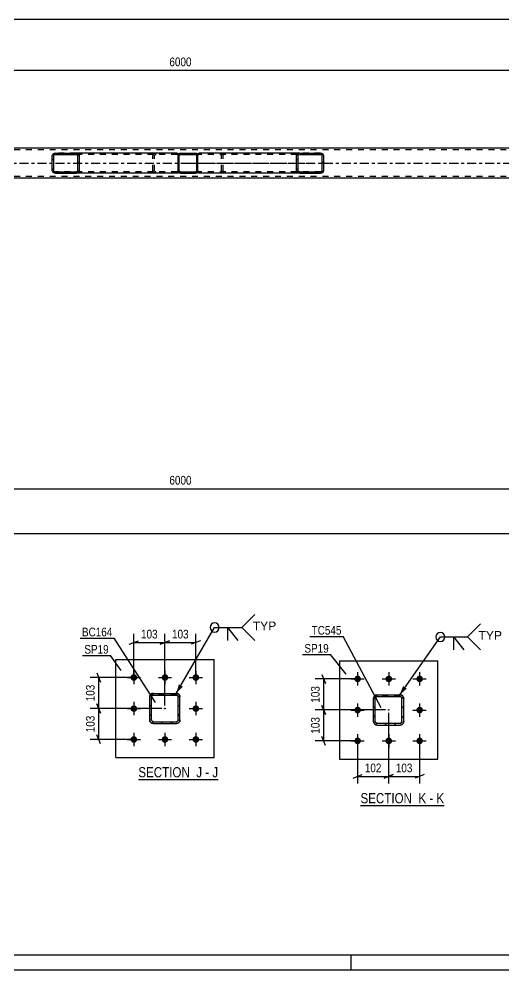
# Model space of a CAD drawing. Header units: millimetres. Extents: x -118 to 1071, y -539 to 302.
# Drawn here: x 331.2 to 491.4, y -539.5 to -224.9 of the extents above; entities that cross this region are included whole.
import ezdxf

# ---------------------------------------------------------------- set-up
doc = ezdxf.new("R2010")
doc.units = ezdxf.units.MM
doc.linetypes.add('DXK_LINE_DOT2', pattern=[3.9198, 1.9599, -1.9599])
doc.linetypes.add('DXK_LINE_DOT3', pattern=[5.9187, 2.979, -0.9799, 0.9799, -0.9799])
doc.styles.add('Arial', font='ARIAL.TTF', dxfattribs={"height": 0.2})
doc.styles.add('Arial Narrow', font='ARIALN.TTF', dxfattribs={"height": 0.2})

# ---------------------------------------------------------------- blocks, each defined once
blk = doc.blocks.new('Unknown-761550375-1135')
at = {"color": 5, "linetype": 'Continuous'}
for p, q in [((-113.09, -534.46), (1065.91, -534.46)), ((440.91, -539.46), (440.91, -534.46)), ((-118.09, -539.46), (1070.91, -539.46))]:
    blk.add_line(p, q, dxfattribs=at)
blk = doc.blocks.new('Unknown-761550375-17 - 36159')
at = {"color": 6, "linetype": 'Continuous'}
blk.add_line((370.59, -476.46), (396.95, -476.46), dxfattribs=at)
at = {"color": 0, "linetype": 'Continuous'}
blk.add_wipeout([(388.69, -475.71), (388.69, -472.21), (370.59, -472.21), (370.59, -475.71)], dxfattribs=at)
at = {"color": 7, "linetype": 'Continuous', "style": 'Arial Narrow'}
blk.add_text('SECTION ', height=3.34, dxfattribs=at).set_placement((370.59, -475.71))
at = {"color": 0, "linetype": 'Continuous'}
blk.add_wipeout([(391.66, -475.71), (391.66, -472.21), (389.74, -472.21), (389.74, -475.71)], dxfattribs=at)
blk.add_wipeout([(393.99, -475.71), (393.99, -472.21), (392.71, -472.21), (392.71, -475.71)], dxfattribs=at)
at = {"color": 7, "linetype": 'Continuous', "style": 'Arial Narrow'}
blk.add_text('J', height=3.34, dxfattribs=at).set_placement((389.74, -475.71))
at = {"color": 0, "linetype": 'Continuous'}
blk.add_wipeout([(396.95, -475.71), (396.95, -472.21), (395.04, -472.21), (395.04, -475.71)], dxfattribs=at)
at = {"color": 7, "linetype": 'Continuous', "style": 'Arial Narrow'}
for s, p in [('-', (392.71, -475.71)), ('J', (395.04, -475.71))]:
    blk.add_text(s, height=3.34, dxfattribs=at).set_placement(p)
blk = doc.blocks.new('Unknown-761550375-21 - 36422')
at = {"color": 6, "linetype": 'Continuous'}
blk.add_line((444.02, -485.06), (471.66, -485.06), dxfattribs=at)
at = {"color": 0, "linetype": 'Continuous'}
blk.add_wipeout([(462.12, -484.31), (462.12, -480.81), (444.02, -480.81), (444.02, -484.31)], dxfattribs=at)
at = {"color": 7, "linetype": 'Continuous', "style": 'Arial Narrow'}
blk.add_text('SECTION ', height=3.34, dxfattribs=at).set_placement((444.02, -484.31))
at = {"color": 0, "linetype": 'Continuous'}
blk.add_wipeout([(465.73, -484.31), (465.73, -480.81), (463.17, -480.81), (463.17, -484.31)], dxfattribs=at)
blk.add_wipeout([(468.06, -484.31), (468.06, -480.81), (466.78, -480.81), (466.78, -484.31)], dxfattribs=at)
at = {"color": 7, "linetype": 'Continuous', "style": 'Arial Narrow'}
blk.add_text('K', height=3.34, dxfattribs=at).set_placement((463.17, -484.31))
at = {"color": 0, "linetype": 'Continuous'}
blk.add_wipeout([(471.66, -484.31), (471.66, -480.81), (469.11, -480.81), (469.11, -484.31)], dxfattribs=at)
at = {"color": 7, "linetype": 'Continuous', "style": 'Arial Narrow'}
for s, p in [('K', (469.11, -484.31)), ('-', (466.78, -484.31))]:
    blk.add_text(s, height=3.34, dxfattribs=at).set_placement(p)
blk = doc.blocks.new('Part-761550375-6964 - 6870')
at = {"linetype": 'Continuous'}
h = blk.add_hatch(dxfattribs=at)
h.set_pattern_fill('', scale=0.7, style=0, pattern_type=0)
h.set_pattern_definition([(45, (389.8112, -275.8177), (-1.57154, 1.57154), [])])
h.paths.add_polyline_path([(389.51, -275.88), (389.81, -275.82), (390.07, -275.64), (390.24, -275.38), (390.31, -275.08), (390.31, -270.08), (390.24, -269.77), (390.07, -269.51), (389.81, -269.34), (389.51, -269.28), (384.51, -269.28), (384.2, -269.34), (383.94, -269.51), (383.77, -269.77), (383.71, -270.08), (383.71, -275.08), (383.77, -275.38), (383.94, -275.64), (384.2, -275.82), (384.51, -275.88)])
h.paths.add_polyline_path([(384.35, -275.45), (384.22, -275.36), (384.14, -275.23), (384.11, -275.08), (384.11, -270.08), (384.14, -269.93), (384.22, -269.8), (384.35, -269.71), (384.51, -269.68), (389.51, -269.68), (389.66, -269.71), (389.79, -269.8), (389.87, -269.93), (389.91, -270.08), (389.91, -275.08), (389.87, -275.23), (389.79, -275.36), (389.66, -275.45), (389.51, -275.48), (384.51, -275.48)])
at = {"color": 7, "linetype": 'DXK_LINE_DOT2'}
for p, q in [((383.71, -270.08), (383.77, -269.77)), ((383.71, -275.08), (383.71, -270.08)), ((384.14, -269.93), (384.11, -270.08)), ((384.11, -275.08), (384.11, -270.08)), ((384.2, -269.34), (384.51, -269.28)), ((384.51, -269.68), (384.35, -269.71)), ((384.51, -269.28), (389.51, -269.28)), ((384.51, -269.68), (389.51, -269.68)), ((389.51, -269.28), (389.81, -269.34)), ((389.66, -269.71), (389.51, -269.68)), ((389.91, -270.08), (389.87, -269.93)), ((389.91, -275.08), (389.91, -270.08)), ((390.24, -269.77), (390.31, -270.08)), ((390.31, -275.08), (390.31, -270.08)), ((383.77, -275.38), (383.71, -275.08)), ((384.11, -275.08), (384.14, -275.23)), ((384.51, -275.88), (384.2, -275.82)), ((384.35, -275.45), (384.51, -275.48)), ((384.51, -275.48), (389.51, -275.48)), ((384.51, -275.88), (389.51, -275.88)), ((389.51, -275.48), (389.66, -275.45)), ((389.81, -275.82), (389.51, -275.88)), ((389.87, -275.23), (389.91, -275.08)), ((390.31, -275.08), (390.24, -275.38))]:
    blk.add_line(p, q, dxfattribs=at)
at = {"color": 2, "linetype": 'Continuous'}
for p, q in [((383.77, -269.77), (383.71, -270.08)), ((383.71, -275.08), (383.71, -270.08)), ((384.11, -270.08), (384.14, -269.93)), ((384.11, -275.08), (384.11, -270.08)), ((384.51, -269.28), (384.2, -269.34)), ((384.35, -269.71), (384.51, -269.68)), ((384.51, -269.28), (389.51, -269.28)), ((384.51, -269.68), (389.51, -269.68)), ((389.81, -269.34), (389.51, -269.28)), ((389.51, -269.68), (389.66, -269.71)), ((389.87, -269.93), (389.91, -270.08)), ((389.91, -275.08), (389.91, -270.08)), ((390.31, -270.08), (390.24, -269.77)), ((390.31, -275.08), (390.31, -270.08)), ((383.71, -275.08), (383.77, -275.38)), ((384.14, -275.23), (384.11, -275.08)), ((384.2, -275.82), (384.51, -275.88)), ((384.51, -275.48), (384.35, -275.45)), ((384.51, -275.48), (389.51, -275.48)), ((384.51, -275.88), (389.51, -275.88)), ((389.66, -275.45), (389.51, -275.48)), ((389.51, -275.88), (389.81, -275.82)), ((389.91, -275.08), (389.87, -275.23)), ((390.24, -275.38), (390.31, -275.08))]:
    blk.add_line(p, q, dxfattribs=at)
at = {"color": 7, "linetype": 'DXK_LINE_DOT3'}
blk.add_line((387.01, -272.58), (387.01, -272.58), dxfattribs=at)
at = {"color": 7, "linetype": 'DXK_LINE_DOT2'}
for centre, radius, start, end in [((384.51, -270.08), 0.8, 112.5, 157.5), ((384.51, -270.08), 0.4, 112.5, 157.5), ((389.51, -270.08), 0.4, 22.5, 67.5), ((389.51, -270.08), 0.8, 22.5, 67.5), ((384.51, -275.08), 0.8, 202.5, 247.5), ((384.51, -275.08), 0.4, 202.5, 247.5), ((389.51, -275.08), 0.4, 292.5, 337.5), ((389.51, -275.08), 0.8, 292.5, 337.5)]:
    blk.add_arc(centre, radius, start, end, dxfattribs=at)
at = {"color": 2, "linetype": 'Continuous'}
for centre, radius, start, end in [((384.51, -270.08), 0.8, 112.5, 157.5), ((384.51, -270.08), 0.4, 112.5, 157.5), ((389.51, -270.08), 0.4, 22.5, 67.5), ((389.51, -270.08), 0.8, 22.5, 67.5), ((384.51, -275.08), 0.8, 202.5, 247.5), ((384.51, -275.08), 0.4, 202.5, 247.5), ((389.51, -275.08), 0.4, 292.5, 337.5), ((389.51, -275.08), 0.8, 292.5, 337.5)]:
    blk.add_arc(centre, radius, start, end, dxfattribs=at)
blk = doc.blocks.new('Part-761550375-6954 - 6870')
at = {"linetype": 'Continuous'}
h = blk.add_hatch(dxfattribs=at)
h.set_pattern_fill('', scale=0.7, style=0, pattern_type=0)
h.set_pattern_definition([(45, (431.2503, -275.8177), (-1.57154, 1.57154), [])])
h.paths.add_polyline_path([(430.83, -275.88), (431.25, -275.82), (431.61, -275.64), (431.84, -275.38), (431.93, -275.08), (431.93, -270.08), (431.84, -269.77), (431.61, -269.51), (431.25, -269.34), (430.83, -269.28), (423.97, -269.28), (423.55, -269.34), (423.19, -269.51), (422.95, -269.77), (422.87, -270.08), (422.87, -275.08), (422.95, -275.38), (423.19, -275.64), (423.55, -275.82), (423.97, -275.88)])
h.paths.add_polyline_path([(423.76, -275.45), (423.58, -275.36), (423.46, -275.23), (423.42, -275.08), (423.42, -270.08), (423.46, -269.93), (423.58, -269.8), (423.76, -269.71), (423.97, -269.68), (430.83, -269.68), (431.04, -269.71), (431.22, -269.8), (431.34, -269.93), (431.38, -270.08), (431.38, -275.08), (431.34, -275.23), (431.22, -275.36), (431.04, -275.45), (430.83, -275.48), (423.97, -275.48)])
at = {"color": 2, "linetype": 'Continuous'}
for p, q in [((390.31, -269.33), (390.63, -269.28)), ((390.31, -269.33), (390.31, -270.08)), ((423.97, -269.28), (390.63, -269.28)), ((422.95, -269.77), (422.87, -270.08)), ((422.87, -275.08), (422.87, -270.08)), ((423.42, -270.08), (423.46, -269.93)), ((423.42, -275.08), (423.42, -270.08)), ((423.97, -269.28), (423.55, -269.34)), ((423.76, -269.71), (423.97, -269.68)), ((423.97, -269.28), (430.83, -269.28)), ((423.97, -269.68), (430.83, -269.68)), ((431.25, -269.34), (430.83, -269.28)), ((430.83, -269.68), (431.04, -269.71)), ((431.34, -269.93), (431.38, -270.08)), ((431.38, -275.08), (431.38, -270.08)), ((431.93, -270.08), (431.84, -269.77)), ((431.93, -275.08), (431.93, -270.08)), ((390.31, -275.82), (390.31, -275.08)), ((390.31, -275.83), (390.31, -275.82)), ((390.63, -275.88), (390.31, -275.83)), ((423.97, -275.88), (390.63, -275.88)), ((422.87, -275.08), (422.95, -275.38)), ((423.46, -275.23), (423.42, -275.08)), ((423.55, -275.82), (423.97, -275.88)), ((423.97, -275.48), (423.76, -275.45)), ((423.97, -275.48), (430.83, -275.48)), ((423.97, -275.88), (430.83, -275.88)), ((431.04, -275.45), (430.83, -275.48)), ((430.83, -275.88), (431.25, -275.82)), ((431.38, -275.08), (431.34, -275.23)), ((431.84, -275.38), (431.93, -275.08))]:
    blk.add_line(p, q, dxfattribs=at)
at = {"color": 7, "linetype": 'DXK_LINE_DOT2'}
for p, q in [((390.31, -269.33), (390.31, -269.76)), ((390.42, -269.71), (390.31, -269.76)), ((390.31, -275.64), (390.31, -270.08)), ((390.63, -269.68), (390.42, -269.71)), ((430.83, -269.68), (390.63, -269.68)), ((397.49, -269.28), (397.91, -269.34)), ((397.7, -269.71), (397.49, -269.68)), ((398.04, -270.08), (398, -269.93)), ((398.04, -275.08), (398.04, -270.08)), ((398.5, -269.77), (398.59, -270.08)), ((398.59, -275.08), (398.59, -270.08)), ((430.83, -269.28), (423.97, -269.28)), ((390.31, -275.39), (390.42, -275.45)), ((390.42, -275.45), (390.63, -275.48)), ((430.83, -275.48), (390.63, -275.48)), ((397.49, -275.48), (397.7, -275.45)), ((397.91, -275.82), (397.49, -275.88)), ((398, -275.23), (398.04, -275.08)), ((398.59, -275.08), (398.5, -275.38)), ((430.83, -275.88), (423.97, -275.88))]:
    blk.add_line(p, q, dxfattribs=at)
at = {"color": 7, "linetype": 'DXK_LINE_DOT3'}
blk.add_line((387.21, -272.58), (427.4, -272.58), dxfattribs=at)
at = {"color": 7, "linetype": 'DXK_LINE_DOT2'}
for centre, radius, start, end in [((397.57, -270.19), 0.501, 32.4106, 75.4454), ((397.66, -270.31), 1, 32.4106, 75.4454), ((397.57, -274.96), 0.501, 284.5546, 327.5894), ((397.66, -274.85), 1, 284.5546, 327.5894)]:
    blk.add_arc(centre, radius, start, end, dxfattribs=at)
at = {"color": 2, "linetype": 'Continuous'}
for centre, radius, start, end in [((423.8, -270.31), 1, 104.5546, 147.5894), ((423.88, -270.19), 0.501, 104.5546, 147.5894), ((430.91, -270.19), 0.501, 32.4106, 75.4454), ((431, -270.31), 1, 32.4106, 75.4454), ((423.8, -274.85), 1, 212.4106, 255.4454), ((423.88, -274.96), 0.501, 212.4106, 255.4454), ((430.91, -274.96), 0.501, 284.5546, 327.5894), ((431, -274.85), 1, 284.5546, 327.5894)]:
    blk.add_arc(centre, radius, start, end, dxfattribs=at)
blk = doc.blocks.new('Part-761550375-6924 - 6870')
at = {"color": 2, "linetype": 'Continuous'}
for p, q in [((654.76, -267.58), (-23.79, -267.58)), ((534.51, -277.58), (239.51, -277.58))]:
    blk.add_line(p, q, dxfattribs=at)
at = {"color": 7, "linetype": 'DXK_LINE_DOT2'}
for p, q in [((660.76, -268.18), (-23.79, -268.18)), ((660.76, -276.98), (-23.79, -276.98))]:
    blk.add_line(p, q, dxfattribs=at)
at = {"color": 7, "linetype": 'DXK_LINE_DOT3'}
blk.add_line((-23.79, -272.58), (660.76, -272.58), dxfattribs=at)
blk = doc.blocks.new('Part-761550375-6980 - 6870')
at = {"linetype": 'Continuous'}
h = blk.add_hatch(dxfattribs=at)
h.set_pattern_fill('', scale=0.7, style=0, pattern_type=0)
h.set_pattern_definition([(45, (350.4644, -275.8177), (-1.57154, 1.57154), [])])
h.paths.add_polyline_path([(350.04, -275.88), (350.46, -275.82), (350.82, -275.64), (351.06, -275.38), (351.14, -275.08), (351.14, -270.08), (351.06, -269.77), (350.82, -269.51), (350.46, -269.34), (350.04, -269.28), (343.18, -269.28), (342.76, -269.34), (342.4, -269.51), (342.17, -269.77), (342.08, -270.08), (342.08, -275.08), (342.17, -275.38), (342.4, -275.64), (342.76, -275.82), (343.18, -275.88)])
h.paths.add_polyline_path([(342.97, -275.45), (342.79, -275.36), (342.67, -275.23), (342.63, -275.08), (342.63, -270.08), (342.67, -269.93), (342.79, -269.8), (342.97, -269.71), (343.18, -269.68), (350.04, -269.68), (350.25, -269.71), (350.43, -269.8), (350.55, -269.93), (350.59, -270.08), (350.59, -275.08), (350.55, -275.23), (350.43, -275.36), (350.25, -275.45), (350.04, -275.48), (343.18, -275.48)])
at = {"color": 2, "linetype": 'Continuous'}
for p, q in [((342.17, -269.77), (342.08, -270.08)), ((342.08, -275.08), (342.08, -270.08)), ((342.63, -270.08), (342.67, -269.93)), ((342.63, -275.08), (342.63, -270.08)), ((343.18, -269.28), (342.76, -269.34)), ((342.97, -269.71), (343.18, -269.68)), ((343.18, -269.28), (350.04, -269.28)), ((343.18, -269.68), (350.04, -269.68)), ((383.38, -269.28), (350.04, -269.28)), ((350.46, -269.34), (350.04, -269.28)), ((350.04, -269.68), (350.25, -269.71)), ((350.55, -269.93), (350.59, -270.08)), ((350.59, -275.08), (350.59, -270.08)), ((351.14, -270.08), (351.06, -269.77)), ((351.14, -275.08), (351.14, -270.08)), ((383.38, -269.28), (383.71, -269.33)), ((383.71, -269.33), (383.71, -269.34)), ((383.71, -269.34), (383.71, -269.51)), ((383.71, -269.51), (383.71, -270.08)), ((342.08, -275.08), (342.17, -275.38)), ((342.67, -275.23), (342.63, -275.08)), ((342.76, -275.82), (343.18, -275.88)), ((343.18, -275.48), (342.97, -275.45)), ((343.18, -275.48), (350.04, -275.48)), ((343.18, -275.88), (350.04, -275.88)), ((350.25, -275.45), (350.04, -275.48)), ((350.04, -275.88), (350.46, -275.82)), ((383.38, -275.88), (350.04, -275.88)), ((350.59, -275.08), (350.55, -275.23)), ((351.06, -275.38), (351.14, -275.08)), ((383.38, -275.88), (383.71, -275.83)), ((383.71, -275.83), (383.71, -275.08))]:
    blk.add_line(p, q, dxfattribs=at)
at = {"color": 7, "linetype": 'DXK_LINE_DOT2'}
for p, q in [((350.04, -269.28), (343.18, -269.28)), ((383.38, -269.68), (343.18, -269.68)), ((375.42, -270.08), (375.51, -269.77)), ((375.42, -275.08), (375.42, -270.08)), ((376.01, -269.93), (375.97, -270.08)), ((375.97, -275.08), (375.97, -270.08)), ((376.1, -269.34), (376.52, -269.28)), ((376.52, -269.68), (376.31, -269.71)), ((383.59, -269.71), (383.38, -269.68)), ((383.71, -269.76), (383.59, -269.71)), ((383.71, -269.33), (383.71, -269.33)), ((383.71, -269.51), (383.71, -269.76)), ((383.71, -275.08), (383.71, -269.77)), ((383.38, -275.48), (343.18, -275.48)), ((350.04, -275.88), (343.18, -275.88)), ((375.51, -275.38), (375.42, -275.08)), ((375.97, -275.08), (376.01, -275.23)), ((376.52, -275.88), (376.1, -275.82)), ((376.31, -275.45), (376.52, -275.48)), ((383.38, -275.48), (383.59, -275.45)), ((383.59, -275.45), (383.71, -275.39))]:
    blk.add_line(p, q, dxfattribs=at)
at = {"color": 2, "linetype": 'Continuous'}
for centre, radius, start, end in [((343.01, -270.31), 1, 104.5547, 147.5896), ((343.1, -270.19), 0.501, 104.5547, 147.5896), ((350.13, -270.19), 0.501, 32.4104, 75.4453), ((350.21, -270.31), 1, 32.4104, 75.4453), ((343.01, -274.85), 1, 212.4104, 255.4453), ((343.1, -274.96), 0.501, 212.4104, 255.4453), ((350.13, -274.96), 0.501, 284.5547, 327.5896), ((350.21, -274.85), 1, 284.5547, 327.5896)]:
    blk.add_arc(centre, radius, start, end, dxfattribs=at)
at = {"color": 7, "linetype": 'DXK_LINE_DOT2'}
for centre, radius, start, end in [((376.35, -270.31), 1, 104.5547, 147.5896), ((376.44, -270.19), 0.501, 104.5547, 147.5896), ((376.35, -274.85), 1, 212.4104, 255.4453), ((376.44, -274.96), 0.501, 212.4104, 255.4453)]:
    blk.add_arc(centre, radius, start, end, dxfattribs=at)
blk = doc.blocks.new('Part-761550375-36197 - 36159')
at = {"linetype": 'Continuous'}
h = blk.add_hatch(dxfattribs=at)
h.set_pattern_fill('', scale=0.7, style=0, pattern_type=0)
h.set_pattern_definition([(45, (375.552, -447.959), (-1.57154, 1.57154), [])])
h.paths.add_polyline_path([(383.15, -447.96), (375.55, -447.96), (375.09, -448.05), (374.7, -448.31), (374.44, -448.7), (374.35, -449.16), (374.35, -456.76), (374.44, -457.22), (374.7, -457.61), (375.09, -457.87), (375.55, -457.96), (383.15, -457.96), (383.61, -457.87), (384, -457.61), (384.26, -457.22), (384.35, -456.76), (384.35, -449.16), (384.26, -448.7), (384, -448.31), (383.61, -448.05)])
h.paths.add_polyline_path([(383.71, -448.93), (383.75, -449.16), (383.75, -456.76), (383.71, -456.99), (383.58, -457.18), (383.38, -457.31), (383.15, -457.36), (375.55, -457.36), (375.32, -457.31), (375.13, -457.18), (375, -456.99), (374.95, -456.76), (374.95, -449.16), (375, -448.93), (375.13, -448.73), (375.32, -448.6), (375.55, -448.56), (383.15, -448.56), (383.38, -448.6), (383.58, -448.73)])
blk.add_hatch(color=30, dxfattribs=at).paths.add_polyline_path([(379.35, -453.06, -1), (379.35, -452.86, -1)])
at = {"color": 7, "linetype": 'DXK_LINE_DOT2'}
for p, q in [((374.35, -449.16), (374.44, -448.7)), ((374.35, -456.76), (374.35, -449.16)), ((375, -448.93), (374.95, -449.16)), ((374.95, -456.76), (374.95, -449.16)), ((375.13, -448.73), (375, -448.93)), ((375.09, -448.05), (375.55, -447.96)), ((375.32, -448.6), (375.13, -448.73)), ((375.55, -448.56), (375.32, -448.6)), ((375.55, -447.96), (383.15, -447.96)), ((383.15, -448.56), (375.55, -448.56)), ((383.15, -447.96), (383.61, -448.05)), ((383.38, -448.6), (383.15, -448.56)), ((383.58, -448.73), (383.38, -448.6)), ((383.71, -448.93), (383.58, -448.73)), ((383.75, -449.16), (383.71, -448.93)), ((383.75, -456.76), (383.75, -449.16)), ((384.26, -448.7), (384.35, -449.16)), ((384.35, -456.76), (384.35, -449.16)), ((374.44, -457.22), (374.35, -456.76)), ((374.95, -456.76), (375, -456.99)), ((375, -456.99), (375.13, -457.18)), ((375.55, -457.96), (375.09, -457.87)), ((375.13, -457.18), (375.32, -457.31)), ((375.32, -457.31), (375.55, -457.36)), ((375.55, -457.36), (383.15, -457.36)), ((375.55, -457.96), (383.15, -457.96)), ((383.15, -457.36), (383.38, -457.31)), ((383.61, -457.87), (383.15, -457.96)), ((383.38, -457.31), (383.58, -457.18)), ((383.58, -457.18), (383.71, -456.99)), ((383.71, -456.99), (383.75, -456.76)), ((384.35, -456.76), (384.26, -457.22))]:
    blk.add_line(p, q, dxfattribs=at)
at = {"color": 2, "linetype": 'Continuous'}
for p, q in [((374.44, -448.7), (374.35, -449.16)), ((374.35, -456.76), (374.35, -449.16)), ((374.95, -449.16), (375, -448.93)), ((374.95, -456.76), (374.95, -449.16)), ((375, -448.93), (375.13, -448.73)), ((375.55, -447.96), (375.09, -448.05)), ((375.13, -448.73), (375.32, -448.6)), ((375.32, -448.6), (375.55, -448.56)), ((375.55, -447.96), (383.15, -447.96)), ((375.55, -448.56), (383.15, -448.56)), ((383.61, -448.05), (383.15, -447.96)), ((383.15, -448.56), (383.38, -448.6)), ((383.38, -448.6), (383.58, -448.73)), ((383.58, -448.73), (383.71, -448.93)), ((383.71, -448.93), (383.75, -449.16)), ((383.75, -456.76), (383.75, -449.16)), ((384.35, -449.16), (384.26, -448.7)), ((384.35, -456.76), (384.35, -449.16)), ((374.35, -456.76), (374.44, -457.22)), ((375, -456.99), (374.95, -456.76)), ((375.13, -457.18), (375, -456.99)), ((375.09, -457.87), (375.55, -457.96)), ((375.32, -457.31), (375.13, -457.18)), ((375.55, -457.36), (375.32, -457.31)), ((375.55, -457.36), (383.15, -457.36)), ((375.55, -457.96), (383.15, -457.96)), ((383.38, -457.31), (383.15, -457.36)), ((383.15, -457.96), (383.61, -457.87)), ((383.58, -457.18), (383.38, -457.31)), ((383.71, -456.99), (383.58, -457.18)), ((383.75, -456.76), (383.71, -456.99)), ((384.26, -457.22), (384.35, -456.76))]:
    blk.add_line(p, q, dxfattribs=at)
at = {"color": 7, "linetype": 'DXK_LINE_DOT3'}
blk.add_line((379.35, -452.96), (379.35, -452.96), dxfattribs=at)
at = {"color": 30, "linetype": 'DXK_LINE_DOT3'}
blk.add_line((379.35, -452.96), (379.35, -452.96), dxfattribs=at)
at = {"color": 30, "linetype": 'Continuous'}
blk.add_circle((379.35, -452.96), 0.1, dxfattribs=at)
at = {"color": 7, "linetype": 'DXK_LINE_DOT2'}
for centre, start, end in [((375.55, -449.16), 112.5, 157.5), ((383.15, -449.16), 22.5, 67.5), ((375.55, -456.76), 202.5, 247.5), ((383.15, -456.76), 292.5, 337.5)]:
    blk.add_arc(centre, 1.2, start, end, dxfattribs=at)
at = {"color": 2, "linetype": 'Continuous'}
for centre, start, end in [((375.55, -449.16), 112.5, 157.5), ((383.15, -449.16), 22.5, 67.5), ((375.55, -456.76), 202.5, 247.5), ((383.15, -456.76), 292.5, 337.5)]:
    blk.add_arc(centre, 1.2, start, end, dxfattribs=at)
blk = doc.blocks.new('Part-761550375-36199 - 36159')
at = {"color": 2, "linetype": 'Continuous'}
for p, q in [((363.1, -436.71), (395.6, -436.71)), ((363.1, -469.21), (363.1, -436.71)), ((395.6, -469.21), (395.6, -436.71)), ((363.1, -469.21), (395.6, -469.21))]:
    blk.add_line(p, q, dxfattribs=at)
blk = doc.blocks.new('Bolt-761550375-36292 - 36159')
at = {"linetype": 'Continuous'}
for points in [[(370.2, -442.71, -1), (368, -442.71, -1)], [(380.5, -442.71, -1), (378.3, -442.71, -1)], [(390.7, -442.71, -1), (388.5, -442.71, -1)], [(370.2, -453.01, -1), (368, -453.01, -1)], [(390.7, -453.01, -1), (388.5, -453.01, -1)], [(370.2, -463.21, -1), (368, -463.21, -1)], [(380.5, -463.21, -1), (378.3, -463.21, -1)], [(390.7, -463.21, -1), (388.5, -463.21, -1)]]:
    blk.add_hatch(color=1, dxfattribs=at).paths.add_polyline_path(points)
at = {"color": 1, "linetype": 'Continuous'}
for p, q in [((366.9, -442.71), (371.3, -442.71)), ((369.1, -440.51), (369.1, -444.91)), ((377.2, -442.71), (381.6, -442.71)), ((379.4, -440.51), (379.4, -444.91)), ((387.4, -442.71), (391.8, -442.71)), ((389.6, -440.51), (389.6, -444.91)), ((369.1, -450.81), (369.1, -455.21)), ((389.6, -450.81), (389.6, -455.21)), ((366.9, -453.01), (371.3, -453.01)), ((387.4, -453.01), (391.8, -453.01)), ((369.1, -461.01), (369.1, -465.41)), ((379.4, -461.01), (379.4, -465.41)), ((389.6, -461.01), (389.6, -465.41)), ((366.9, -463.21), (371.3, -463.21)), ((377.2, -463.21), (381.6, -463.21)), ((387.4, -463.21), (391.8, -463.21))]:
    blk.add_line(p, q, dxfattribs=at)
blk = doc.blocks.new('Part-761550375-36459 - 36422')
at = {"linetype": 'Continuous'}
h = blk.add_hatch(dxfattribs=at)
h.set_pattern_fill('', scale=0.7, style=0, pattern_type=0)
h.set_pattern_definition([(45, (449.5162, -448.4313), (-1.57154, 1.57154), [])])
h.paths.add_polyline_path([(457.12, -448.43), (449.52, -448.43), (449.06, -448.52), (448.67, -448.78), (448.41, -449.17), (448.32, -449.63), (448.32, -457.23), (448.41, -457.69), (448.67, -458.08), (449.06, -458.34), (449.52, -458.43), (457.12, -458.43), (457.58, -458.34), (457.96, -458.08), (458.22, -457.69), (458.32, -457.23), (458.32, -449.63), (458.22, -449.17), (457.96, -448.78), (457.58, -448.52)])
h.paths.add_polyline_path([(457.67, -449.4), (457.72, -449.63), (457.72, -457.23), (457.67, -457.46), (457.54, -457.66), (457.35, -457.79), (457.12, -457.83), (449.52, -457.83), (449.29, -457.79), (449.09, -457.66), (448.96, -457.46), (448.92, -457.23), (448.92, -449.63), (448.96, -449.4), (449.09, -449.21), (449.29, -449.08), (449.52, -449.03), (457.12, -449.03), (457.35, -449.08), (457.54, -449.21)])
blk.add_hatch(color=30, dxfattribs=at).paths.add_polyline_path([(453.32, -453.53, -1), (453.32, -453.33, -1)])
at = {"color": 7, "linetype": 'DXK_LINE_DOT2'}
for p, q in [((448.32, -449.63), (448.41, -449.17)), ((448.32, -457.23), (448.32, -449.63)), ((448.96, -449.4), (448.92, -449.63)), ((448.92, -457.23), (448.92, -449.63)), ((449.09, -449.21), (448.96, -449.4)), ((449.06, -448.52), (449.52, -448.43)), ((449.29, -449.08), (449.09, -449.21)), ((449.52, -449.03), (449.29, -449.08)), ((449.52, -448.43), (457.12, -448.43)), ((457.12, -449.03), (449.52, -449.03)), ((457.12, -448.43), (457.58, -448.52)), ((457.35, -449.08), (457.12, -449.03)), ((457.54, -449.21), (457.35, -449.08)), ((457.67, -449.4), (457.54, -449.21)), ((457.72, -449.63), (457.67, -449.4)), ((457.72, -457.23), (457.72, -449.63)), ((458.22, -449.17), (458.32, -449.63)), ((458.32, -457.23), (458.32, -449.63)), ((448.41, -457.69), (448.32, -457.23)), ((448.92, -457.23), (448.96, -457.46)), ((448.96, -457.46), (449.09, -457.66)), ((449.52, -458.43), (449.06, -458.34)), ((449.09, -457.66), (449.29, -457.79)), ((449.29, -457.79), (449.52, -457.83)), ((449.52, -457.83), (457.12, -457.83)), ((449.52, -458.43), (457.12, -458.43)), ((457.12, -457.83), (457.35, -457.79)), ((457.58, -458.34), (457.12, -458.43)), ((457.35, -457.79), (457.54, -457.66)), ((457.54, -457.66), (457.67, -457.46)), ((457.67, -457.46), (457.72, -457.23)), ((458.32, -457.23), (458.22, -457.69))]:
    blk.add_line(p, q, dxfattribs=at)
at = {"color": 2, "linetype": 'Continuous'}
for p, q in [((448.41, -449.17), (448.32, -449.63)), ((448.32, -457.23), (448.32, -449.63)), ((448.92, -449.63), (448.96, -449.4)), ((448.92, -457.23), (448.92, -449.63)), ((448.96, -449.4), (449.09, -449.21)), ((449.52, -448.43), (449.06, -448.52)), ((449.09, -449.21), (449.29, -449.08)), ((449.29, -449.08), (449.52, -449.03)), ((449.52, -448.43), (457.12, -448.43)), ((449.52, -449.03), (457.12, -449.03)), ((457.58, -448.52), (457.12, -448.43)), ((457.12, -449.03), (457.35, -449.08)), ((457.35, -449.08), (457.54, -449.21)), ((457.54, -449.21), (457.67, -449.4)), ((457.67, -449.4), (457.72, -449.63)), ((457.72, -457.23), (457.72, -449.63)), ((458.32, -449.63), (458.22, -449.17)), ((458.32, -457.23), (458.32, -449.63)), ((448.32, -457.23), (448.41, -457.69)), ((448.96, -457.46), (448.92, -457.23)), ((449.09, -457.66), (448.96, -457.46)), ((449.06, -458.34), (449.52, -458.43)), ((449.29, -457.79), (449.09, -457.66)), ((449.52, -457.83), (449.29, -457.79)), ((449.52, -457.83), (457.12, -457.83)), ((449.52, -458.43), (457.12, -458.43)), ((457.35, -457.79), (457.12, -457.83)), ((457.12, -458.43), (457.58, -458.34)), ((457.54, -457.66), (457.35, -457.79)), ((457.67, -457.46), (457.54, -457.66)), ((457.72, -457.23), (457.67, -457.46)), ((458.22, -457.69), (458.32, -457.23))]:
    blk.add_line(p, q, dxfattribs=at)
at = {"color": 7, "linetype": 'DXK_LINE_DOT3'}
blk.add_line((453.32, -453.43), (453.32, -453.43), dxfattribs=at)
at = {"color": 30, "linetype": 'DXK_LINE_DOT3'}
blk.add_line((453.32, -453.43), (453.32, -453.43), dxfattribs=at)
at = {"color": 30, "linetype": 'Continuous'}
blk.add_circle((453.32, -453.43), 0.1, dxfattribs=at)
at = {"color": 7, "linetype": 'DXK_LINE_DOT2'}
for centre, start, end in [((449.52, -449.63), 112.5, 157.5), ((457.12, -449.63), 22.5, 67.5), ((449.52, -457.23), 202.5, 247.5), ((457.12, -457.23), 292.5, 337.5)]:
    blk.add_arc(centre, 1.2, start, end, dxfattribs=at)
at = {"color": 2, "linetype": 'Continuous'}
for centre, start, end in [((449.52, -449.63), 112.5, 157.5), ((457.12, -449.63), 22.5, 67.5), ((449.52, -457.23), 202.5, 247.5), ((457.12, -457.23), 292.5, 337.5)]:
    blk.add_arc(centre, 1.2, start, end, dxfattribs=at)
blk = doc.blocks.new('Part-761550375-36461 - 36422')
at = {"color": 2, "linetype": 'Continuous'}
for p, q in [((437.07, -437.18), (469.57, -437.18)), ((437.07, -437.18), (437.07, -469.68)), ((469.57, -469.68), (469.57, -437.18)), ((437.07, -469.68), (469.57, -469.68))]:
    blk.add_line(p, q, dxfattribs=at)
blk = doc.blocks.new('Bolt-761550375-36554 - 36422')
at = {"linetype": 'Continuous'}
for points in [[(444.17, -443.18, -1), (441.97, -443.18, -1)], [(454.47, -443.18, -1), (452.27, -443.18, -1)], [(464.67, -443.18, -1), (462.47, -443.18, -1)], [(444.17, -453.48, -1), (441.97, -453.48, -1)], [(464.67, -453.48, -1), (462.47, -453.48, -1)], [(444.17, -463.68, -1), (441.97, -463.68, -1)], [(454.47, -463.68, -1), (452.27, -463.68, -1)], [(464.67, -463.68, -1), (462.47, -463.68, -1)]]:
    blk.add_hatch(color=1, dxfattribs=at).paths.add_polyline_path(points)
at = {"color": 1, "linetype": 'Continuous'}
for p, q in [((440.87, -443.18), (445.27, -443.18)), ((443.07, -440.98), (443.07, -445.38)), ((451.17, -443.18), (455.57, -443.18)), ((453.37, -440.98), (453.37, -445.38)), ((461.37, -443.18), (465.77, -443.18)), ((463.57, -440.98), (463.57, -445.38)), ((443.07, -451.28), (443.07, -455.68)), ((463.57, -451.28), (463.57, -455.68)), ((440.87, -453.48), (445.27, -453.48)), ((461.37, -453.48), (465.77, -453.48)), ((443.07, -461.48), (443.07, -465.88)), ((453.37, -461.48), (453.37, -465.88)), ((463.57, -461.48), (463.57, -465.88)), ((440.87, -463.68), (445.27, -463.68)), ((451.17, -463.68), (455.57, -463.68)), ((461.37, -463.68), (465.77, -463.68))]:
    blk.add_line(p, q, dxfattribs=at)
blk = doc.blocks.new('StraightDimension-761550375-7114 - 6870')
at = {"color": 7, "linetype": 'Continuous'}
blk.add_line((-49.89, -395.03), (660.76, -395.03), dxfattribs=at)
blk = doc.blocks.new('StraightDimension-761550375-7298 - 6870')
at = {"color": 7, "linetype": 'Continuous'}
blk.add_line((-51.14, -224.9), (662.01, -224.9), dxfattribs=at)
blk = doc.blocks.new('StraightDimension-761550375-25752 - 6870')
at = {"color": 7, "linetype": 'Continuous'}
for p, q in [((234.51, -282.94), (234.51, -388.86)), ((534.51, -282.94), (534.51, -390.69)), ((236.01, -379.65), (233.01, -380.85)), ((234.51, -380.25), (534.51, -380.25)), ((533.01, -380.85), (536.01, -379.65))]:
    blk.add_line(p, q, dxfattribs=at)
at = {"color": 0}
blk.add_wipeout([(388.77, -379.5), (388.77, -375.3), (380.26, -375.3), (380.26, -379.5)], dxfattribs=at)
at = {"color": 0, "linetype": 'Continuous'}
blk.add_wipeout([(533.91, -380.95), (529.71, -380.95), (529.71, -391.29), (533.91, -391.29)], dxfattribs=at)
at = {"color": 3, "style": 'Arial Narrow'}
blk.add_text('6000', height=2.863, dxfattribs=at).set_placement((380.86, -378.9))
at = {"color": 3, "linetype": 'Continuous', "style": 'Arial Narrow'}
blk.add_text('12051', height=2.863, rotation=90.0002, dxfattribs=at).set_placement((533.31, -390.69))
blk = doc.blocks.new('StraightDimension-761550375-26014 - 6870')
at = {"color": 7, "linetype": 'Continuous'}
for p, q in [((534.51, -266.58), (534.51, -231.42)), ((234.51, -261.35), (234.51, -233.25)), ((236.01, -241.26), (233.01, -242.46)), ((234.51, -241.86), (534.51, -241.86)), ((533.01, -242.46), (536.01, -241.26))]:
    blk.add_line(p, q, dxfattribs=at)
at = {"color": 0, "linetype": 'Continuous'}
blk.add_wipeout([(533.91, -230.82), (529.71, -230.82), (529.71, -241.16), (533.91, -241.16)], dxfattribs=at)
at = {"color": 0}
blk.add_wipeout([(388.77, -241.11), (388.77, -236.91), (380.26, -236.91), (380.26, -241.11)], dxfattribs=at)
at = {"color": 3, "linetype": 'Continuous', "style": 'Arial Narrow'}
blk.add_text('12051', height=2.863, rotation=90.0002, dxfattribs=at).set_placement((533.31, -240.56))
at = {"color": 3, "style": 'Arial Narrow'}
blk.add_text('6000', height=2.863, dxfattribs=at).set_placement((380.86, -240.51))
blk = doc.blocks.new('StraightDimension-761550375-36713 - 36159')
at = {"color": 7, "linetype": 'Continuous'}
for p, q in [((368.1, -442.71), (354.64, -442.71)), ((356.89, -441.21), (358.09, -444.21)), ((357.49, -452.96), (357.49, -442.71)), ((378.35, -452.96), (354.64, -452.96)), ((358.09, -454.46), (356.89, -451.46))]:
    blk.add_line(p, q, dxfattribs=at)
at = {"color": 0}
blk.add_wipeout([(356.74, -444.49), (352.54, -444.49), (352.54, -451.18), (356.74, -451.18)], dxfattribs=at)
at = {"color": 3, "style": 'Arial Narrow'}
blk.add_text('103', height=2.863, rotation=90.0002, dxfattribs=at).set_placement((356.14, -450.58))
blk = doc.blocks.new('StraightDimension-761550375-36714 - 36159')
at = {"color": 7, "linetype": 'Continuous'}
for p, q in [((378.35, -452.96), (354.64, -452.96)), ((356.89, -451.46), (358.09, -454.46)), ((357.49, -463.21), (357.49, -452.96)), ((358.09, -464.71), (356.89, -461.71)), ((368.1, -463.21), (354.64, -463.21))]:
    blk.add_line(p, q, dxfattribs=at)
at = {"color": 0}
blk.add_wipeout([(356.74, -454.74), (352.54, -454.74), (352.54, -461.43), (356.74, -461.43)], dxfattribs=at)
at = {"color": 3, "style": 'Arial Narrow'}
blk.add_text('103', height=2.863, rotation=90.0002, dxfattribs=at).set_placement((356.14, -460.83))
blk = doc.blocks.new('StraightDimension-761550375-39277 - 36159')
at = {"color": 7, "linetype": 'Continuous'}
for p, q in [((377.85, -431.74), (380.85, -430.54)), ((379.35, -451.96), (379.35, -428.29)), ((391.1, -430.54), (388.1, -431.74)), ((389.6, -441.71), (389.6, -428.29)), ((379.35, -431.14), (389.6, -431.14))]:
    blk.add_line(p, q, dxfattribs=at)
at = {"color": 0}
blk.add_wipeout([(387.82, -430.39), (387.82, -426.19), (381.13, -426.19), (381.13, -430.39)], dxfattribs=at)
at = {"color": 3, "style": 'Arial Narrow'}
blk.add_text('103', height=2.863, dxfattribs=at).set_placement((381.73, -429.79))
blk = doc.blocks.new('StraightDimension-761550375-39278 - 36159')
at = {"color": 7, "linetype": 'Continuous'}
for p, q in [((367.6, -431.74), (370.6, -430.54)), ((369.1, -441.71), (369.1, -428.29)), ((380.85, -430.54), (377.85, -431.74)), ((379.35, -451.96), (379.35, -428.29)), ((369.1, -431.14), (379.35, -431.14))]:
    blk.add_line(p, q, dxfattribs=at)
at = {"color": 0}
blk.add_wipeout([(377.57, -430.39), (377.57, -426.19), (370.88, -426.19), (370.88, -430.39)], dxfattribs=at)
at = {"color": 3, "style": 'Arial Narrow'}
blk.add_text('103', height=2.863, dxfattribs=at).set_placement((371.48, -429.79))
blk = doc.blocks.new('StraightDimension-761550375-39391 - 36422')
at = {"color": 7, "linetype": 'Continuous'}
for p, q in [((431.26, -451.93), (432.46, -454.93)), ((452.32, -453.43), (429.01, -453.43)), ((431.86, -463.68), (431.86, -453.43)), ((432.46, -465.18), (431.26, -462.18)), ((442.07, -463.68), (429.01, -463.68))]:
    blk.add_line(p, q, dxfattribs=at)
at = {"color": 0}
blk.add_wipeout([(431.11, -455.21), (426.91, -455.21), (426.91, -461.9), (431.11, -461.9)], dxfattribs=at)
at = {"color": 3, "style": 'Arial Narrow'}
blk.add_text('103', height=2.863, rotation=90.0002, dxfattribs=at).set_placement((430.51, -461.3))
blk = doc.blocks.new('StraightDimension-761550375-39152 - 36422')
at = {"color": 7, "linetype": 'Continuous'}
for p, q in [((453.32, -454.43), (453.32, -477.81)), ((443.07, -464.68), (443.07, -477.81)), ((441.57, -476.01), (444.57, -474.81)), ((454.82, -474.81), (451.82, -476.01)), ((443.07, -475.41), (453.32, -475.41))]:
    blk.add_line(p, q, dxfattribs=at)
at = {"color": 0}
blk.add_wipeout([(451.53, -474.66), (451.53, -470.46), (444.85, -470.46), (444.85, -474.66)], dxfattribs=at)
at = {"color": 3, "style": 'Arial Narrow'}
blk.add_text('102', height=2.863, dxfattribs=at).set_placement((445.45, -474.06))
blk = doc.blocks.new('StraightDimension-761550375-39151 - 36422')
at = {"color": 7, "linetype": 'Continuous'}
for p, q in [((453.32, -454.43), (453.32, -477.81)), ((463.57, -464.68), (463.57, -477.81)), ((451.82, -476.01), (454.82, -474.81)), ((465.07, -474.81), (462.07, -476.01)), ((453.32, -475.41), (463.57, -475.41))]:
    blk.add_line(p, q, dxfattribs=at)
at = {"color": 0}
blk.add_wipeout([(461.78, -474.66), (461.78, -470.46), (455.1, -470.46), (455.1, -474.66)], dxfattribs=at)
at = {"color": 3, "style": 'Arial Narrow'}
blk.add_text('103', height=2.863, dxfattribs=at).set_placement((455.7, -474.06))
blk = doc.blocks.new('StraightDimension-761550375-39390 - 36422')
at = {"color": 7, "linetype": 'Continuous'}
for p, q in [((442.07, -443.18), (429.01, -443.18)), ((431.26, -441.68), (432.46, -444.68)), ((431.86, -453.43), (431.86, -443.18)), ((432.46, -454.93), (431.26, -451.93)), ((452.32, -453.43), (429.01, -453.43))]:
    blk.add_line(p, q, dxfattribs=at)
at = {"color": 0}
blk.add_wipeout([(431.11, -444.96), (426.91, -444.96), (426.91, -451.65), (431.11, -451.65)], dxfattribs=at)
at = {"color": 3, "style": 'Arial Narrow'}
blk.add_text('103', height=2.863, rotation=90.0002, dxfattribs=at).set_placement((430.51, -451.05))
blk = doc.blocks.new('Mark-761550375-36745 - 36159')
at = {"color": 0}
blk.add_wipeout([(362.01, -429.1), (362.01, -426.1), (351.96, -426.1), (351.96, -429.1)], dxfattribs=at)
blk.add_wipeout([(362.01, -429.1), (362.01, -426.1), (351.96, -426.1), (351.96, -429.1)], dxfattribs=at)
at = {"color": 30, "linetype": 'Continuous'}
for p in [(351.36, -429.7), (376.21, -451)]:
    blk.add_line(p, (362.61, -429.7), dxfattribs=at)
at = {"color": 3, "style": 'Arial Narrow'}
blk.add_text('BC164', height=2.863, dxfattribs=at).set_placement((351.96, -429.1))
blk = doc.blocks.new('Mark-761550375-36748 - 36159')
at = {"color": 0}
blk.add_wipeout([(360.79, -434.83), (360.79, -431.83), (352.75, -431.83), (352.75, -434.83)], dxfattribs=at)
blk.add_wipeout([(360.79, -434.83), (360.79, -431.83), (352.75, -431.83), (352.75, -434.83)], dxfattribs=at)
at = {"color": 30, "linetype": 'Continuous'}
for p in [(352.15, -435.43), (364.93, -440.45)]:
    blk.add_line(p, (361.39, -435.43), dxfattribs=at)
at = {"color": 3, "style": 'Arial Narrow'}
blk.add_text('SP19', height=2.863, dxfattribs=at).set_placement((352.75, -434.83))
blk = doc.blocks.new('WeldMark-761550375-36830 - 36159')
at = {"linetype": 'Continuous'}
blk.add_hatch(color=30, dxfattribs=at).paths.add_polyline_path([(385.28, -445.74), (383.12, -447.96), (383.98, -444.99)])
at = {"color": 30, "linetype": 'Continuous'}
for p, q in [((383.12, -447.96), (395.81, -426.17)), ((395.81, -426.17), (404.81, -426.17))]:
    blk.add_line(p, q, dxfattribs=at)
at = {"color": 3, "linetype": 'Continuous'}
for q in [(403.52, -430.45), (400.09, -430.45)]:
    blk.add_line((400.09, -426.17), q, dxfattribs=at)
for start, end in [(90, 270), (270, 90)]:
    blk.add_arc((395.81, -426.17), 1.5, start, end, dxfattribs=at)
at = {"color": 0, "linetype": 'Continuous'}
blk.add_wipeout([(416.18, -427.07), (416.18, -424.07), (408.41, -424.07), (408.41, -427.07)], dxfattribs=at)
blk.add_wipeout([(416.18, -427.07), (416.18, -424.07), (408.41, -424.07), (408.41, -427.07)], dxfattribs=at)
at = {"color": 3, "linetype": 'Continuous'}
for q in [(409.09, -421.88), (409.09, -430.45)]:
    blk.add_line((404.81, -426.17), q, dxfattribs=at)
at = {"color": 3, "linetype": 'Continuous', "style": 'Arial'}
blk.add_text('TYP', height=2.865, dxfattribs=at).set_placement((408.41, -427.07))
blk = doc.blocks.new('Mark-761550375-36813 - 36422')
at = {"color": 0}
blk.add_wipeout([(437.73, -428.53), (437.73, -425.53), (427.87, -425.53), (427.87, -428.53)], dxfattribs=at)
blk.add_wipeout([(437.73, -428.53), (437.73, -425.53), (427.87, -425.53), (427.87, -428.53)], dxfattribs=at)
at = {"color": 30, "linetype": 'Continuous'}
for p in [(427.27, -429.13), (450.8, -452.75)]:
    blk.add_line(p, (438.33, -429.13), dxfattribs=at)
at = {"color": 3, "style": 'Arial Narrow'}
blk.add_text('TC545', height=2.863, dxfattribs=at).set_placement((427.87, -428.53))
blk = doc.blocks.new('Mark-761550375-36816 - 36422')
at = {"color": 0}
blk.add_wipeout([(433.52, -434.51), (433.52, -431.51), (425.48, -431.51), (425.48, -434.51)], dxfattribs=at)
blk.add_wipeout([(433.52, -434.51), (433.52, -431.51), (425.48, -431.51), (425.48, -434.51)], dxfattribs=at)
at = {"color": 30, "linetype": 'Continuous'}
for p in [(424.88, -435.11), (439.29, -441.65)]:
    blk.add_line(p, (434.12, -435.11), dxfattribs=at)
at = {"color": 3, "style": 'Arial Narrow'}
blk.add_text('SP19', height=2.863, dxfattribs=at).set_placement((425.48, -434.51))
blk = doc.blocks.new('WeldMark-761550375-36851 - 36422')
at = {"linetype": 'Continuous'}
blk.add_hatch(color=30, dxfattribs=at).paths.add_polyline_path([(459.32, -446.41), (456.98, -448.43), (458.09, -445.55)])
at = {"color": 30, "linetype": 'Continuous'}
for p, q in [((456.98, -448.43), (470.42, -429.3)), ((470.42, -429.3), (479.42, -429.3))]:
    blk.add_line(p, q, dxfattribs=at)
at = {"color": 3, "linetype": 'Continuous'}
for q in [(478.14, -433.58), (474.71, -433.58)]:
    blk.add_line((474.71, -429.3), q, dxfattribs=at)
for start, end in [(90, 270), (270, 90)]:
    blk.add_arc((470.42, -429.3), 1.5, start, end, dxfattribs=at)
at = {"color": 0, "linetype": 'Continuous'}
blk.add_wipeout([(490.8, -430.2), (490.8, -427.2), (483.02, -427.2), (483.02, -430.2)], dxfattribs=at)
blk.add_wipeout([(490.8, -430.2), (490.8, -427.2), (483.02, -427.2), (483.02, -430.2)], dxfattribs=at)
at = {"color": 3, "linetype": 'Continuous'}
for q in [(483.71, -425.01), (483.71, -433.58)]:
    blk.add_line((479.42, -429.3), q, dxfattribs=at)
at = {"color": 3, "linetype": 'Continuous', "style": 'Arial'}
blk.add_text('TYP', height=2.865, dxfattribs=at).set_placement((483.02, -430.2))

msp = doc.modelspace()

# ---------------------------------------------------------------- block references
for name in ['Unknown-761550375-1135', 'Part-761550375-6924 - 6870', 'Part-761550375-6980 - 6870', 'Part-761550375-6964 - 6870', 'Part-761550375-6954 - 6870', 'Part-761550375-36199 - 36159', 'Part-761550375-36461 - 36422', 'Bolt-761550375-36292 - 36159', 'Bolt-761550375-36554 - 36422', 'Part-761550375-36197 - 36159', 'Part-761550375-36459 - 36422']:
    msp.add_blockref(name, (0, 0))

# ---------------------------------------------------------------- next in the draw order: block references
for name in ['StraightDimension-761550375-7298 - 6870', 'StraightDimension-761550375-7114 - 6870', 'WeldMark-761550375-36851 - 36422', 'StraightDimension-761550375-36713 - 36159', 'StraightDimension-761550375-39391 - 36422', 'Unknown-761550375-17 - 36159', 'Unknown-761550375-21 - 36422']:
    msp.add_blockref(name, (0, 0))

# ---------------------------------------------------------------- next in the draw order: block references
for name in ['StraightDimension-761550375-26014 - 6870', 'StraightDimension-761550375-25752 - 6870', 'StraightDimension-761550375-36714 - 36159', 'StraightDimension-761550375-39152 - 36422']:
    msp.add_blockref(name, (0, 0))

# ---------------------------------------------------------------- next in the draw order: block references
for name in ['StraightDimension-761550375-39277 - 36159', 'StraightDimension-761550375-39151 - 36422']:
    msp.add_blockref(name, (0, 0))

# ---------------------------------------------------------------- next in the draw order: block references
for name in ['WeldMark-761550375-36830 - 36159', 'StraightDimension-761550375-39278 - 36159', 'StraightDimension-761550375-39390 - 36422']:
    msp.add_blockref(name, (0, 0))

# ---------------------------------------------------------------- next in the draw order: block references
for name in ['Mark-761550375-36745 - 36159', 'Mark-761550375-36813 - 36422']:
    msp.add_blockref(name, (0, 0))

# ---------------------------------------------------------------- next in the draw order: block references
for name in ['Mark-761550375-36748 - 36159', 'Mark-761550375-36816 - 36422']:
    msp.add_blockref(name, (0, 0))

doc.saveas('drawing.dxf')
